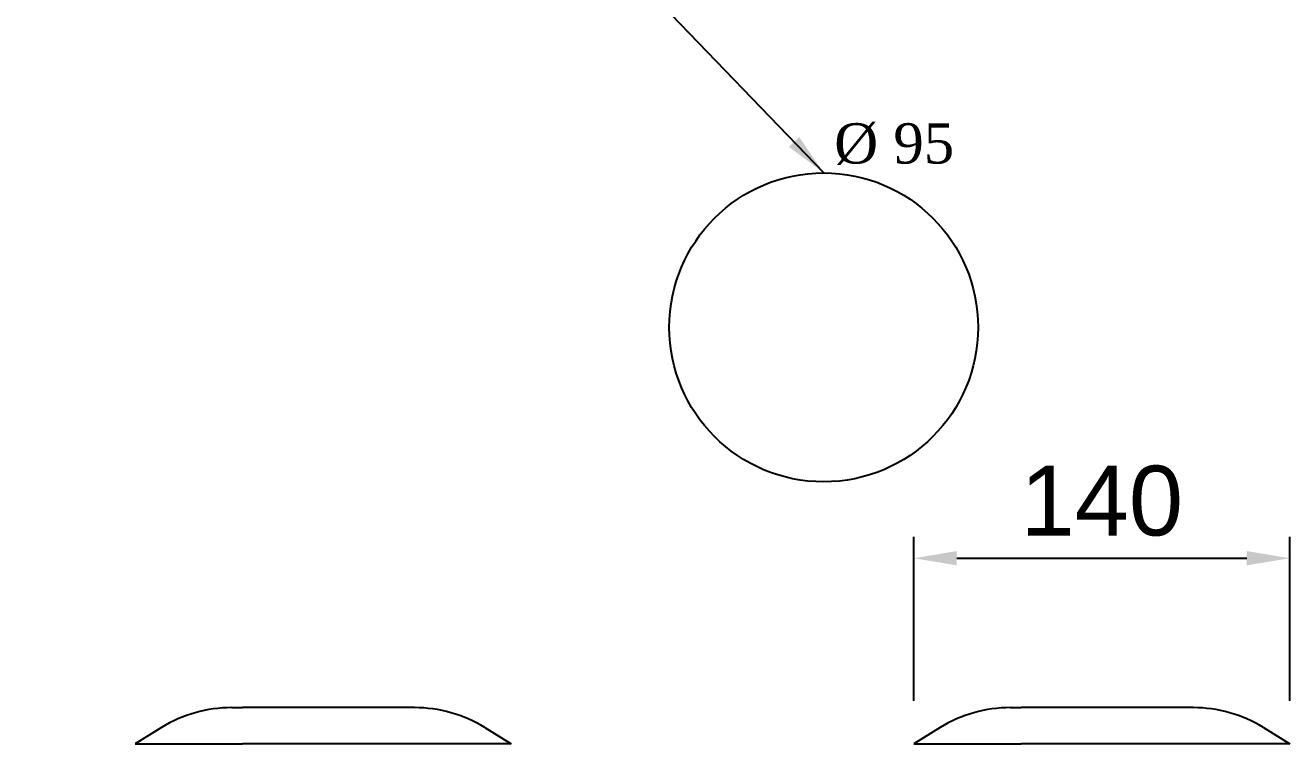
# Model space of a CAD drawing. Header units: millimetres. Extents: x 330554 to 656471, y 11007 to 130943.
# Drawn here: x 461921 to 463099, y 103851 to 104519 of the extents above; entities that cross this region are included whole.
import ezdxf

# ---------------------------------------------------------------- set-up
doc = ezdxf.new("R2010")
doc.units = ezdxf.units.MM
doc.header["$LTSCALE"] = 6
doc.layers.add('kich thuoc', color=9, linetype='Continuous', lineweight=13)
doc.layers.add('Ttext ghi chu', color=21, linetype='Continuous', lineweight=13)
doc.layers.add('Nen', color=7, linetype='Continuous')
doc.styles.add('kich thuoc', font='arial.ttf', dxfattribs={"height": 120})
doc.styles.add('kt2', font='arial.ttf', dxfattribs={"height": 65})
doc.styles.get("Standard").update_dxf_attribs({"font": 'VHELVCN.TTF', "height": 120})
doc.dimstyles.new('TL 0.4', dxfattribs={"dimscale": 20, "dimtxt": 0.18, "dimasz": 2, "dimexe": 1, "dimexo": 2, "dimgap": 1, "dimtad": 1, "dimtoh": 1, "dimdec": 0, "dimlfac": 0.4, "dimzin": 0, "dimdsep": 46, "dimtxsty": 'kt2', "dimcen": 2, "dimclrd": 256, "dimclre": 256, "dimclrt": 2, "dimadec": 0, "dimazin": 0, "dimtfac": 1, "dimtdec": 0, "dimtofl": 0, "dimtmove": 0, "dimatfit": 3, "dimfxl": 1, "dimtolj": 1, "dimtzin": 0, "dimarcsym": 0})
doc.dimstyles.new('TL 5-1', dxfattribs={"dimscale": 20, "dimtxt": 70, "dimasz": 2, "dimexe": 1, "dimexo": 2, "dimgap": 1, "dimtad": 1, "dimtoh": 1, "dimdec": 0, "dimlfac": 0.2, "dimzin": 0, "dimdsep": 46, "dimtxsty": 'kich thuoc', "dimcen": 2, "dimclrd": 256, "dimclre": 256, "dimclrt": 2, "dimadec": 0, "dimazin": 0, "dimtfac": 1, "dimtdec": 0, "dimtofl": 0, "dimtmove": 0, "dimatfit": 3, "dimfxl": 1, "dimtolj": 1, "dimtzin": 0, "dimarcsym": 0})

# ---------------------------------------------------------------- blocks, each defined once
blk = doc.blocks.new('*D225')
at = {"layer": 'Defpoints', "color": 0, "linetype": 'ByBlock', "ltscale": 0.2, "transparency": 16777216}
for p in [(463098.7, 104023.3), (462748.7, 103850.7), (463098.7, 103850.7)]:
    blk.add_point(p, dxfattribs=at)
at = {"layer": 'kich thuoc', "linetype": 'ByBlock', "lineweight": -2, "ltscale": 0.2, "transparency": 16777216}
for p, q in [((462748.7, 103890.7), (462748.7, 104043.3)), ((463098.7, 103890.7), (463098.7, 104043.3)), ((462788.7, 104023.3), (463058.7, 104023.3))]:
    blk.add_line(p, q, dxfattribs=at)
at = {"layer": 'kich thuoc', "linetype": 'ByBlock', "ltscale": 0.2, "transparency": 16777216}
for points in [[(462788.7, 104030), (462788.7, 104016.7), (462748.7, 104023.3)], [(463058.7, 104030), (463058.7, 104016.7), (463098.7, 104023.3)]]:
    blk.add_solid(points, dxfattribs=at)
at = {"layer": 'kich thuoc', "color": 2, "linetype": 'ByBlock', "lineweight": 5, "ltscale": 0.2, "transparency": 16777216, "insert": (462923.7, 104076.5), "char_height": 65, "attachment_point": 5, "style": 'kt2'}
blk.add_mtext('\\A1;140', dxfattribs=at)

msp = doc.modelspace()

# ---------------------------------------------------------------- linework, layer by layer
at = {"layer": 'Nen'}
for p, q in [((462113.612, 103884.248), (462123.644, 103884.248)), ((462283.676, 103884.248), (462123.644, 103884.248)), ((462838.671, 103884.248), (462848.703, 103884.248)), ((463008.735, 103884.248), (462848.703, 103884.248)), ((462048.154, 103865.738), (462023.644, 103850.672)), ((462349.134, 103865.738), (462373.644, 103850.672)), ((462773.213, 103865.738), (462748.703, 103850.672)), ((463074.193, 103865.738), (463098.703, 103850.672)), ((462023.644, 103850.672), (462123.644, 103850.672)), ((462373.644, 103850.672), (462123.644, 103850.672)), ((462748.703, 103850.672), (462848.703, 103850.672)), ((463098.703, 103850.672), (462848.703, 103850.672))]:
    msp.add_line(p, q, dxfattribs=at)
msp.add_circle((462664.761, 104238.201), 143.75, dxfattribs=at)
for centre, start, end in [((462113.612, 103759.248), 90, 121.578345), ((462283.676, 103759.248), 58.421655, 90), ((462838.671, 103759.248), 90, 121.578345), ((463008.735, 103759.248), 58.421655, 90)]:
    msp.add_arc(centre, 125, start, end, dxfattribs=at)

# ---------------------------------------------------------------- texts
at = {"insert": (462674.572, 104428.234), "char_height": 37.5, "width": 142.13662, "attachment_point": 1}
msp.add_mtext('{\\fTimes New Roman|b0|i0|c0|p18;%%C 95}', dxfattribs=at)

# ---------------------------------------------------------------- dimensions: what is measured, and where the dimension line sits
at = {"layer": 'kich thuoc', "linetype": 'ByBlock', "lineweight": 5, "ltscale": 0.2}
dim = msp.add_linear_dim(base=(463098.703, 104023.333), p1=(462748.703, 103850.672), p2=(463098.703, 103850.672), dimstyle='TL 0.4', dxfattribs=at)
dim.commit()
dim.dimension.update_dxf_attribs({"geometry": '*D225', "text_midpoint": (462923.703, 104076.52)})

# ---------------------------------------------------------------- leaders
at = {"layer": 'Ttext ghi chu'}
msp.add_leader([(462664.904, 104381.95), (461874.669, 105202.644), (461184.669, 105202.644)], dimstyle='TL 5-1', override={"dimtad": 0}, dxfattribs=at)

doc.saveas('drawing.dxf')
